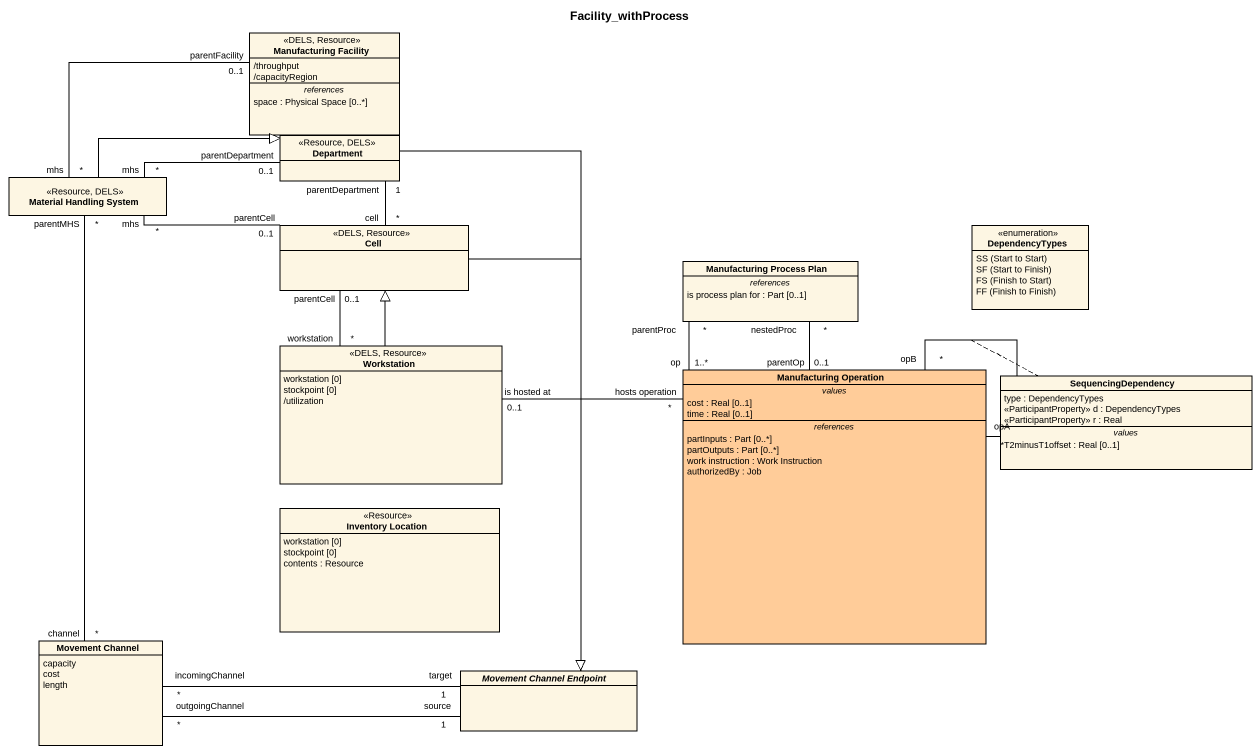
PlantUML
@startuml
title Facility_withProcess
hide circle
hide empty members
class "Manufacturing Facility" as Manufacturing_Facility <<DELS, Resource>> {
  /throughput
  /capacityRegion
  -- references --
  space : Physical Space [0..*]
}
class Department <<Resource, DELS>>
class "Material Handling System" as Material_Handling_System <<Resource, DELS>>
class Cell <<DELS, Resource>>
enum DependencyTypes {
  {field} SS (Start to Start)
  {field} SF (Start to Finish)
  {field} FS (Finish to Start)
  {field} FF (Finish to Finish)
}
class "Manufacturing Process Plan" as Manufacturing_Process_Plan {
  -- references --
  is process plan for : Part [0..1]
}
class Workstation <<DELS, Resource>> {
  workstation [0]
  stockpoint [0]
  /utilization
}
class "Manufacturing Operation" as Manufacturing_Operation #FFCC99 {
  -- values --
  cost : Real [0..1]
  time : Real [0..1]
  -- references --
  partInputs : Part [0..*]
  partOutputs : Part [0..*]
  work instruction : Work Instruction
  authorizedBy : Job
}
class SequencingDependency {
  type : DependencyTypes
  <<ParticipantProperty>> d : DependencyTypes
  <<ParticipantProperty>> r : Real
  -- values --
  T2minusT1offset : Real [0..1]
}
class "Inventory Location" as Inventory_Location <<Resource>> {
  workstation [0]
  stockpoint [0]
  contents : Resource
}
class "Movement Channel" as Movement_Channel {
  capacity
  cost
  length
}
abstract class "Movement Channel Endpoint" as Movement_Channel_Endpoint
Manufacturing_Facility "parentFacility\n0..1" -left- "mhs\n*" Material_Handling_System
Department "parentDepartment\n0..1" -left- "mhs\n*" Material_Handling_System
Department "parentDepartment\n1" -- "cell\n*" Cell
Department --|> Movement_Channel_Endpoint
Material_Handling_System -right-|> Department
Material_Handling_System "parentMHS\n*" -- "channel\n*" Movement_Channel
Cell "parentCell\n0..1" -left- "mhs\n*" Material_Handling_System
Cell "parentCell\n0..1" -- "workstation\n*" Workstation
Cell --|> Movement_Channel_Endpoint
Manufacturing_Process_Plan "nestedProc\n*" -- "parentOp\n0..1" Manufacturing_Operation
Manufacturing_Process_Plan "parentProc\n*" -- "op\n1..*" Manufacturing_Operation
Workstation -up-|> Cell
Manufacturing_Operation "hosts operation\n*" -left- "is hosted at\n0..1" Workstation
Manufacturing_Operation "opB\n*" -- "opA\n*" Manufacturing_Operation
(Manufacturing_Operation, Manufacturing_Operation) .. SequencingDependency
Movement_Channel "incomingChannel\n*" -right- "target\n1" Movement_Channel_Endpoint
Movement_Channel "outgoingChannel\n*" -right- "source\n1" Movement_Channel_Endpoint
@enduml
